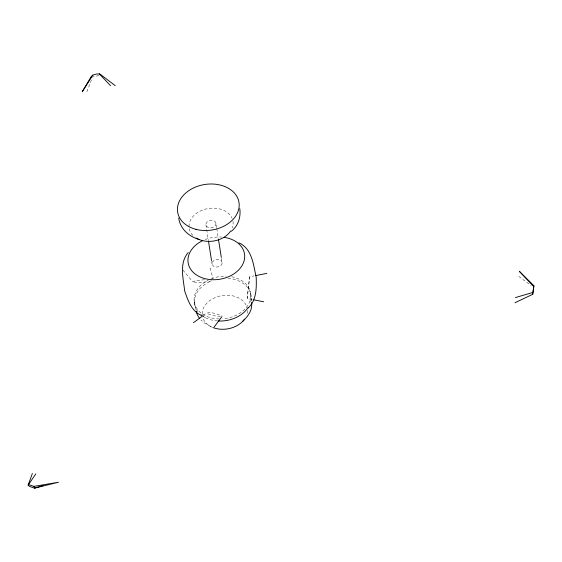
<?xml version="1.0" encoding="UTF-8"?>
<svg xmlns="http://www.w3.org/2000/svg" width="562" height="562" viewBox="0 0 562 562"><rect width="100%" height="100%" fill="white"/><g stroke="black" fill="none" stroke-linecap="round" stroke-linejoin="round"><path stroke-width="0.42" stroke-dasharray="2.81 2.11" d="M252.226 299.504L247.301 298.52L247.463 294.931L249.619 276.757L253.912 275.914M249.619 276.757L247.301 298.52M86.913 91.739L92.344 77.598M203.114 315.598C208.2 309.957 216.496 313.835 222.285 316.16M182.875 270.027L192.647 281.71L195.983 280.614L205.046 279.7M211.389 280.923C205.334 282.124 198.744 283.178 192.647 281.71M99.052 75.575L92.646 76.811M220.445 316.624L215.07 315.914L209.317 314.439L206.549 313.069M202.973 316.371L205.053 317.516M210.638 326.48L204.428 322.967L200.915 320.08M518.817 276.441L531.146 285.531M210.125 267.912L212.956 278.619M194.248 301.871L196.194 310.891M215.963 223.29A5.072 3.765 -8.9 0 1 208.923 227.666A5.072 3.765 -8.9 0 1 207.961 221.217A5.072 3.765 -8.9 0 1 215.963 223.29L216.63 227.554M216.763 228.404L218.365 238.632M221.435 258.232L222.102 262.496A5.072 3.765 -8.9 0 1 215.063 266.866A5.072 3.765 -8.9 0 1 214.101 260.417A5.072 3.765 -8.9 0 1 222.102 262.496M205.931 224.821L208.333 240.164M211.67 261.471L212.071 264.028M250.673 293.259L251.488 301.604M231.692 276.792A28.536 21.173 -8.9 0 1 250.483 298.998A28.536 21.173 -8.9 0 1 222.805 318.83M219.335 318.942A28.536 21.173 -8.9 0 1 194.691 303.901A28.536 21.173 -8.9 0 1 208.172 280.164M211.277 278.773A28.536 21.173 -8.9 0 1 226.282 276.202M247.364 310.484A22.726 16.86 -8.9 0 1 246.978 313.828M212.436 327.33A22.726 16.86 -8.9 0 1 202.65 317.312M202.165 314.039A22.726 16.86 -8.9 0 1 222.271 295.591A22.726 16.86 -8.9 0 1 246.873 307.217M205.137 239.574A28.536 21.173 -8.9 0 1 221.519 237.073M227.982 278.373A28.536 21.173 -8.9 0 1 250.048 303.698M217.592 320.951A28.536 21.173 -8.9 0 1 202.966 316.28M197.922 311.657A28.536 21.173 -8.9 0 1 211.607 280.874M232.998 221.407A22.192 16.467 -8.9 0 1 232.261 227.898M192.857 235.387A22.192 16.467 -8.9 0 1 189.12 228.109M188.987 226.493A22.192 16.467 -8.9 0 1 207.554 208.657A22.192 16.467 -8.9 0 1 232.106 218.295"/><path stroke-width="0.84" d="M514.954 302.756L532.699 294.312L533.9 285.721L519.288 271.263L533.563 286.409M533.9 285.721L532.699 294.312M43.541 485.378L34.556 488.146L29.484 486.397L28.1 485.154L32.378 473.485M92.899 75.083L82.214 91.775L91.444 76.2L92.899 75.083L96.158 74.114L99.312 73.854L100.514 74.458L115.231 85.663M28.1 485.154L35.856 473.878M188.228 252.493C179.011 263.192 183.303 278.33 184.68 290.961C187.863 300.164 191.312 310.793 200.894 315.219M214.22 326.951L221.779 316.835M248.172 308.004C256.574 300.234 256.553 287.941 256.202 277.361C253.427 265.018 252.24 248.861 238.983 242.84M242.405 321.633C247.68 316.743 252.823 310.098 251.572 302.44M231.298 231.263C238.19 226.001 240.958 217.094 239.798 208.678M193.49 322.686L202.425 316.104M34.556 488.146L58.455 482.252L33.896 486.383L28.824 484.634M515.424 297.579L532.713 292.486M255.626 275.584L266.788 273.392M253.869 299.834L263.719 301.808M199.018 239.475C188.944 236.476 180.128 228.903 178.709 218M33.896 486.383L35.28 487.626M99.312 73.854L110.531 85.691M199.482 318.436L197.325 314.818L196.342 311.552M196.278 311.25L196.63 312.886M218.499 239.482L221.302 257.382M208.467 241.014L211.537 260.62M244.47 319.188A22.726 16.86 -8.9 0 1 213.061 327.583M224.224 237.368A28.536 21.173 -8.9 0 1 240.606 267.695A28.536 21.173 -8.9 0 1 195.843 274.523A28.536 21.173 -8.9 0 1 202.636 240.662M247.983 307.716A28.536 21.173 -8.9 0 1 218.281 320.993M202.313 315.83A28.536 21.173 -8.9 0 1 201.07 314.875M230.652 231.024A22.192 16.467 -8.9 0 1 196.166 238.014M195.92 229.331A31.043 23.035 -8.9 0 0 239.012 202.573A31.043 23.035 -8.9 0 0 190.026 189.865A31.043 23.035 -8.9 0 0 195.92 229.331"/></g></svg>
